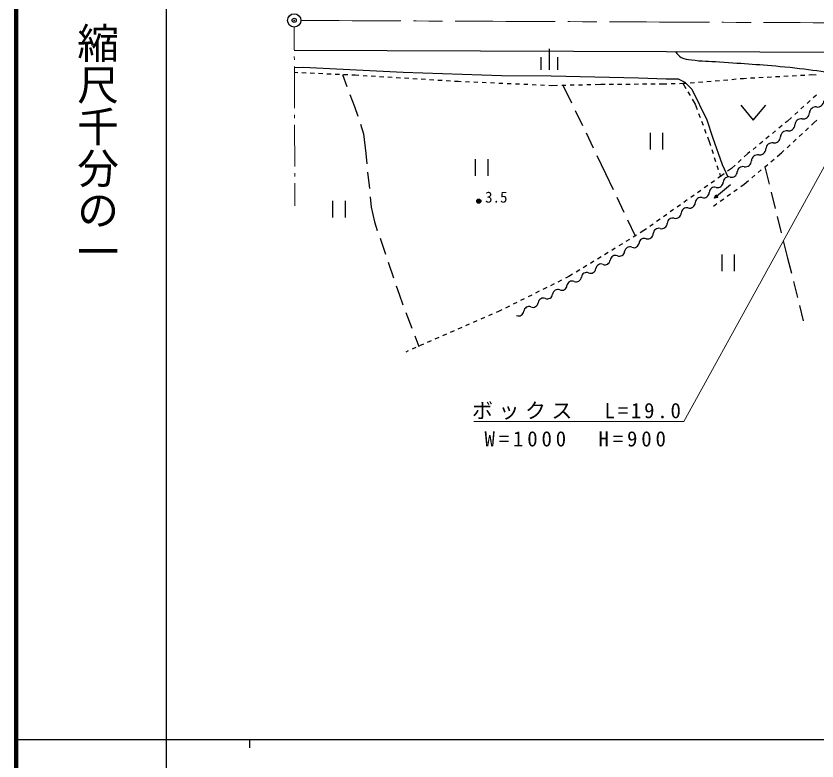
# Model space of a CAD drawing. Units: millimetres, scale not verified. Extents: x 40000 to 680000, y 20000 to 380000.
# Drawn here: x 40000 to 136063, y 202409 to 291741 of the extents above; entities that cross this region are included whole.
import ezdxf
from ezdxf.enums import TextEntityAlignment as Align

# ---------------------------------------------------------------- set-up
doc = ezdxf.new("R2010")
doc.units = ezdxf.units.MM
doc.header["$LTSCALE"] = 1000
doc.header["$PDMODE"] = 32
doc.header["$PDSIZE"] = 500
doc.linetypes.add('CHAIN', pattern=[18.5, 12, -1.5, 3.5, -1.5])
for name, color, linetype, lineweight in [('M-BGD', 7, 'Continuous', 25), ('M-BGD-HTXT', 7, 'Continuous', 13), ('M-BMK', 2, 'CHAIN', 13), ('M-BMK-SRVR', 3, 'Continuous', 25), ('M-STR-HTXT', 7, 'Continuous', 13), ('M-TTL', 2, 'Continuous', 140), ('M-TTL-BAND', 7, 'Continuous', 25)]:
    doc.layers.add(name, color=color, linetype=linetype, lineweight=lineweight)
doc.layers.add('M-OTRS', color=6, linetype='Continuous')
doc.styles.add('@ＭＳ ゴシック', font='')
doc.styles.add('ＭＳ ゴシック', font='')
doc.styles.get('@ＭＳ ゴシック').set_extended_font_data('@MS Gothic')
doc.styles.get('ＭＳ ゴシック').set_extended_font_data('MS Gothic')

msp = doc.modelspace()

# ---------------------------------------------------------------- linework, layer by layer
at = {"layer": 'M-BGD'}
for p, q in [((103943, 287799), (103943, 285299)), ((102943, 286799), (102943, 285299)), ((104943, 286799), (104943, 285299)), ((73386, 284997), (73784, 284979)), ((74283, 284957), (74783, 284935)), ((75282, 284913), (75782, 284891)), ((76281, 284869), (76781, 284847)), ((77280, 284825), (77780, 284802)), ((78279, 284780), (78779, 284758)), ((79150, 284742), (79696, 283277)), ((79278, 284736), (79778, 284714)), ((80277, 284692), (80675, 284674)), ((80675, 284674), (81116, 284647)), ((81615, 284617), (82114, 284586)), ((82613, 284556), (83112, 284526)), ((83611, 284495), (84110, 284465)), ((84609, 284434), (85109, 284404)), ((85608, 284373), (86107, 284343)), ((129107, 284363), (129607, 284390)), ((130106, 284418), (130605, 284445)), ((131104, 284472), (131604, 284499)), ((132103, 284527), (132602, 284554)), ((133101, 284581), (133601, 284608)), ((134100, 284636), (134599, 284663)), ((135099, 284690), (135462, 284710)), ((135462, 284710), (135962, 284671)), ((86606, 284313), (87105, 284282)), ((87604, 284252), (88103, 284221)), ((88602, 284191), (89101, 284161)), ((89600, 284130), (90099, 284100)), ((90598, 284069), (91097, 284039)), ((91597, 284008), (92096, 283978)), ((92595, 283948), (93035, 283921)), ((93035, 283921), (93401, 283905)), ((93901, 283883), (94400, 283861)), ((94900, 283839), (95399, 283817)), ((95899, 283795), (96398, 283773)), ((96898, 283751), (97397, 283729)), ((97897, 283707), (98396, 283685)), ((98896, 283663), (99395, 283641)), ((99895, 283619), (100394, 283597)), ((100894, 283575), (101393, 283553)), ((101893, 283531), (102392, 283509)), ((102892, 283487), (103391, 283465)), ((103891, 283443), (104257, 283427)), ((104257, 283427), (104958, 283442)), ((105458, 283453), (105958, 283464)), ((105579, 283456), (106617, 281314)), ((106458, 283474), (106958, 283485)), ((107458, 283495), (107957, 283506)), ((108457, 283517), (108957, 283527)), ((109457, 283538), (110159, 283553)), ((110159, 283553), (110645, 283557)), ((111145, 283561), (111645, 283565)), ((112145, 283570), (112645, 283574)), ((113145, 283578), (113645, 283582)), ((114145, 283586), (114645, 283591)), ((115144, 283595), (115644, 283599)), ((116144, 283603), (116644, 283607)), ((117144, 283612), (117630, 283616)), ((117630, 283616), (118056, 283625)), ((118556, 283637), (119055, 283648)), ((119555, 283660), (119980, 283670)), ((119980, 283670), (120374, 283702)), ((119980, 283670), (120335, 283069)), ((120872, 283742), (121371, 283783)), ((121869, 283823), (122367, 283864)), ((122866, 283905), (123364, 283945)), ((123862, 283986), (124361, 284026)), ((124859, 284067), (125357, 284108)), ((125856, 284148), (126354, 284189)), ((126852, 284229), (127246, 284262)), ((127246, 284262), (127610, 284281)), ((128109, 284309), (128608, 284336)), ((120589, 282638), (120843, 282207)), ((80045, 282340), (80590, 280875)), ((121097, 281777), (121452, 281176)), ((135249, 281597), (134877, 281262)), ((135992, 282265), (135621, 281931)), ((80590, 280875), (80978, 279717)), ((121452, 281176), (121695, 280523)), ((126912, 281062), (128412, 279262)), ((128412, 279262), (129912, 281062)), ((134505, 280928), (134133, 280594)), ((107054, 280414), (107926, 278615)), ((121870, 280055), (122046, 279587)), ((133017, 279591), (132475, 279104)), ((133761, 280260), (133389, 279925)), ((81296, 278769), (81684, 277611)), ((122221, 279118), (122396, 278650)), ((131869, 278607), (131483, 278290)), ((132475, 279104), (132256, 278924)), ((135409, 278668), (135695, 278934)), ((135695, 278934), (136058, 279233)), ((108363, 277715), (109235, 275916)), ((116037, 277718), (116037, 275718)), ((117537, 277718), (117537, 275718)), ((122571, 278182), (122746, 277713)), ((131096, 277973), (130710, 277656)), ((133941, 277309), (134308, 277649)), ((134675, 277989), (135042, 278329)), ((81684, 277611), (81935, 275242)), ((122921, 277245), (123165, 276592)), ((129550, 276704), (129163, 276387)), ((130323, 277339), (129936, 277021)), ((133208, 276630), (133575, 276970)), ((123165, 276592), (123288, 276209)), ((123441, 275733), (123594, 275257)), ((128777, 276070), (128390, 275753)), ((132474, 275951), (132841, 276290)), ((81935, 275242), (82063, 274025)), ((109672, 275016), (110710, 272874)), ((123747, 274781), (123901, 274305)), ((127784, 275256), (127346, 274861)), ((128004, 275436), (127784, 275256)), ((131301, 274909), (131821, 275346)), ((131821, 275346), (132107, 275611)), ((95084, 274561), (95084, 272561)), ((96584, 274561), (96584, 272561)), ((124054, 273829), (124207, 273353)), ((126231, 273857), (125793, 273462)), ((126974, 274526), (126603, 274192)), ((129770, 273623), (130152, 273944)), ((130535, 274266), (130918, 274588)), ((82167, 273030), (82376, 271041)), ((110710, 272874), (111630, 270929)), ((124360, 272877), (124483, 272493)), ((124937, 272829), (124483, 272493)), ((125793, 273462), (125339, 273126)), ((129004, 272980), (129387, 273301)), ((129806, 273653), (130326, 271574)), ((123774, 271992), (123366, 271704)), ((124483, 272493), (124183, 272281)), ((127336, 271578), (127855, 272015)), ((128238, 272336), (128621, 272658)), ((122958, 271415), (122549, 271126)), ((125685, 271507), (123770, 269900)), ((126100, 270702), (126508, 270992)), ((126916, 271281), (127336, 271578)), ((82480, 270047), (82608, 268829)), ((112058, 270025), (112912, 268217)), ((121324, 270261), (120916, 269972)), ((122141, 270838), (121733, 270549)), ((123770, 269900), (123937, 270285)), ((124178, 269997), (123770, 269900)), ((123937, 270285), (124178, 269997)), ((125284, 270124), (125692, 270413)), ((130568, 270604), (131053, 268663)), ((77970, 269574), (77970, 267574)), ((79470, 269574), (79470, 267574)), ((119691, 269106), (119283, 268818)), ((120508, 269684), (120099, 269395)), ((123640, 268959), (124060, 269257)), ((124468, 269546), (124876, 269835)), ((82608, 268829), (82985, 267053)), ((118874, 268529), (118466, 268241)), ((113340, 267313), (114260, 265367)), ((117241, 267375), (116833, 267086)), ((118058, 267952), (117650, 267664)), ((131295, 267693), (131780, 265753)), ((82985, 267053), (83333, 266030)), ((115608, 266221), (115307, 266008)), ((116425, 266798), (116016, 266509)), ((114425, 265468), (113999, 265207)), ((115307, 266008), (114852, 265729)), ((83655, 265083), (84299, 263190)), ((112719, 264424), (112293, 264163)), ((113572, 264946), (113146, 264685)), ((132023, 264783), (132543, 262703)), ((111013, 263380), (110587, 263119)), ((111866, 263902), (111440, 263641)), ((109307, 262337), (108881, 262076)), ((110160, 262859), (109734, 262598)), ((124648, 263151), (124648, 261151)), ((126148, 263151), (126148, 261151)), ((132543, 262703), (132993, 260894)), ((84621, 262243), (85266, 260350)), ((107601, 261293), (107175, 261032)), ((108454, 261815), (108028, 261554)), ((106293, 260492), (105887, 260290)), ((106748, 260771), (106293, 260492)), ((85588, 259403), (85936, 258379)), ((104544, 259622), (104096, 259399)), ((105439, 260067), (104991, 259845)), ((133234, 259924), (133717, 257983)), ((102753, 258731), (102305, 258509)), ((103648, 259177), (103201, 258954)), ((85936, 258379), (86410, 257125)), ((100962, 257841), (100515, 257618)), ((101858, 258286), (101410, 258063)), ((98276, 256505), (97870, 256303)), ((99171, 256950), (98724, 256727)), ((100067, 257395), (99619, 257173)), ((133958, 257013), (134408, 255204)), ((86763, 256190), (87470, 254319)), ((96200, 255575), (95742, 255375)), ((97117, 255975), (96659, 255775)), ((97870, 256303), (97575, 256174)), ((94367, 254776), (93909, 254576)), ((95284, 255175), (94825, 254976)), ((92534, 253977), (92075, 253777)), ((93450, 254376), (92992, 254176)), ((87823, 253384), (88297, 252130)), ((89784, 252778), (89325, 252578)), ((90700, 253177), (90242, 252977)), ((91617, 253577), (91159, 253377)), ((87950, 251978), (87492, 251779)), ((88867, 252378), (88409, 252178)), ((87034, 251579), (86739, 251450))]:
    msp.add_line(p, q, dxfattribs=at)
for points in [[(73376, 287639), (140364, 287405), (159124, 287405)], [(73384, 285553), (74450, 285607), (86452, 285015), (98238, 284602), (104194, 284584), (114652, 284315), (117989, 284226), (119424, 284226), (120214, 283813), (121039, 282988), (122851, 279274), (123533, 277229), (124699, 273928), (125380, 272475)]]:
    msp.add_lwpolyline(points, dxfattribs=at)
for radius in [250, 204, 159, 114, 68.2, 22.7]:
    msp.add_circle((95499, 269542), radius, dxfattribs=at)
for centre, radius, start, end in [((136133, 281587), 760, 261.69862, 357.41198), ((135914, 280083), 760, 81.69862, 177.41198), ((134396, 280152), 760, 261.69862, 357.41198), ((132658, 278717), 760, 261.69862, 357.41198), ((134176, 278648), 760, 81.69862, 177.41198), ((132439, 277213), 760, 81.69862, 177.41198), ((130920, 277282), 760, 261.69862, 357.41198), ((129183, 275846), 760, 261.69862, 357.41198), ((130701, 275778), 760, 81.69862, 177.41198), ((128964, 274343), 760, 81.69862, 177.41198), ((127445, 274411), 760, 261.69862, 357.41198), ((125830, 273071), 667, 254.99439, 357.58909), ((127163, 273015), 667, 74.99439, 177.58909), ((125484, 271782), 667, 74.99439, 177.58909), ((123806, 270550), 667, 74.99439, 177.58909), ((124151, 271838), 667, 254.99439, 357.58909), ((122127, 269317), 667, 74.99439, 177.58909), ((122473, 270606), 667, 254.99439, 357.58909), ((120794, 269373), 667, 254.99439, 357.58909), ((119115, 268140), 667, 254.99439, 357.58909), ((120448, 268084), 667, 74.99439, 177.58909), ((118770, 266851), 667, 74.99439, 177.58909), ((117091, 265619), 667, 74.99439, 177.58909), ((117437, 266908), 667, 254.99439, 357.58909), ((115758, 265675), 667, 254.99439, 357.58909), ((114096, 264590), 629, 247.66583, 353.55939), ((115346, 264449), 629, 67.66583, 173.55939), ((112368, 263567), 629, 247.66583, 353.55939), ((113618, 263426), 629, 67.66583, 173.55939), ((110640, 262545), 629, 247.66583, 353.55939), ((111890, 262404), 629, 67.66583, 173.55939), ((108912, 261522), 629, 247.66583, 353.55939), ((110162, 261381), 629, 67.66583, 173.55939), ((107184, 260500), 629, 247.66583, 353.55939), ((108434, 260358), 629, 67.66583, 173.55939), ((105455, 259477), 629, 247.66583, 353.55939), ((106705, 259336), 629, 67.66583, 173.55939), ((104977, 258313), 629, 67.66583, 173.55939), ((103249, 257291), 629, 67.66583, 173.55939), ((103727, 258454), 629, 247.66583, 353.55939), ((101521, 256268), 629, 67.66583, 173.55939), ((101999, 257432), 629, 247.66583, 353.55939), ((100271, 256409), 629, 247.66583, 353.55939)]:
    msp.add_arc(centre, radius, start, end, dxfattribs=at)
msp.add_open_spline([(119110, 287479), (119334, 287142), (119466, 286979), (119788, 286773), (120199, 286510), (120526, 286584), (121008, 286504), (122304, 286287), (123052, 286352), (124362, 286253), (127431, 286020), (129157, 285956), (132220, 285652), (135608, 285316), (137484, 284935), (140869, 284579), (141888, 284472), (142457, 284359), (143481, 284356), (144362, 284353), (144862, 284432), (145719, 284638), (146637, 284859), (147084, 285240), (148015, 285392), (148671, 285498), (149054, 285364), (149711, 285266), (151061, 285065), (151747, 284608), (153097, 284401), (154237, 284225), (154925, 284514), (156048, 284248), (156531, 284134), (156805, 284020), (157210, 283732), (157712, 283376), (157835, 282996), (158141, 282462), (158417, 281981), (158402, 281638), (158565, 281108), (159140, 279227), (159598, 278206), (160004, 276282), (160360, 274594), (160380, 273603), (160343, 271879), (160307, 270247), (160189, 269324), (159835, 267730), (159422, 265872), (158971, 264888), (158395, 263074), (157563, 260452), (156830, 259061), (156194, 256385), (155938, 255307), (155802, 254688), (155770, 253581), (155747, 252791), (155759, 252485), (155855, 251559)], degree=3, knots=[0, 0, 0, 0, 1, 1, 1, 2, 2, 2, 3, 3, 3, 4, 4, 4, 5, 5, 5, 6, 6, 6, 7, 7, 7, 8, 8, 8, 9, 9, 9, 10, 10, 10, 11, 11, 11, 12, 12, 12, 13, 13, 13, 14, 14, 14, 15, 15, 15, 16, 16, 16, 17, 17, 17, 18, 18, 18, 19, 19, 19, 20, 20, 20, 21, 21, 21, 21], dxfattribs=at)
at = {"layer": 'M-BGD-HTXT'}
for p, q in [((73376, 287689), (73366, 290416)), ((73380, 286489), (73379, 286889)), ((73402, 280689), (73383, 285689)), ((73406, 279489), (73405, 279889)), ((73428, 273689), (73409, 278689)), ((73432, 272489), (73431, 272889)), ((73446, 268962), (73435, 271689))]:
    msp.add_line(p, q, dxfattribs=at)
at = {"layer": 'M-BMK'}
msp.add_arc((509619, 92662041), 92371855, 269.7299, 269.79087, dxfattribs=at)
at = {"layer": 'M-BMK-SRVR'}
msp.add_circle((73363, 291216), 800, dxfattribs=at)
at = {"layer": 'M-OTRS'}
msp.add_point((73363, 291216), dxfattribs=at)
at = {"layer": 'M-STR-HTXT'}
for p, q in [((144091, 286719), (120088, 243126)), ((120088, 243126), (94888, 243126))]:
    msp.add_line(p, q, dxfattribs=at)
at = {"layer": 'M-TTL'}
msp.add_line((40000, 380000), (40000, 20000), dxfattribs=at)
at = {"layer": 'M-TTL-BAND'}
for p, q in [((58000, 370000), (58000, 20000)), ((40000, 205000), (579000, 205000)), ((68000, 205000), (68000, 204000))]:
    msp.add_line(p, q, dxfattribs=at)

# ---------------------------------------------------------------- texts
at = {"layer": 'M-BGD', "style": 'ＭＳ ゴシック'}
msp.add_text('3.5', height=1320, dxfattribs=at).set_placement((96252, 268968), align=Align.BOTTOM_LEFT)
at = {"layer": 'M-STR-HTXT', "char_height": 1833, "attachment_point": 8, "style": 'ＭＳ ゴシック'}
for s, insert in [('\\T1.27;ボックス\u3000L=19.0', (107388, 243326)), ('\\T1.37;W=1000\u3000H=900', (107297, 240095))]:
    msp.add_mtext(s, dxfattribs=dict(at, insert=insert))
at = {"layer": 'M-TTL-BAND', "style": '@ＭＳ ゴシック'}
msp.add_text('縮尺千分の一', height=3666, rotation=270, dxfattribs=at).set_placement((49777, 261030), align=Align.MIDDLE_RIGHT)

doc.saveas('drawing.dxf')
